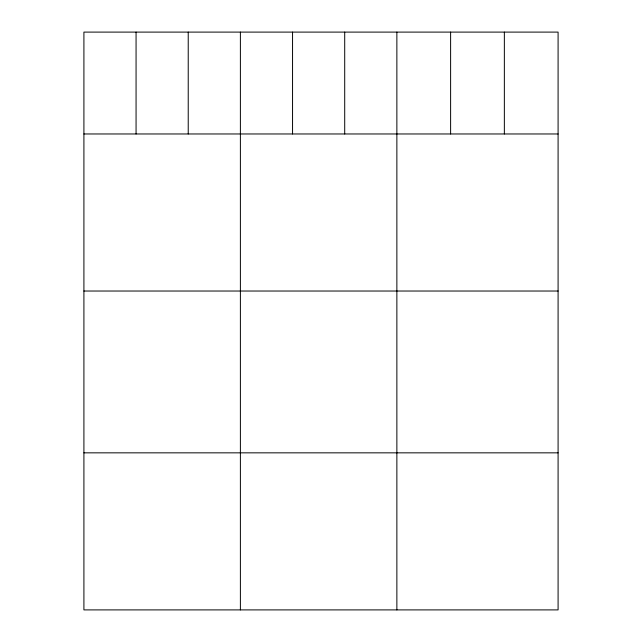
<?xml version="1.0" encoding="UTF-8"?>
<svg xmlns="http://www.w3.org/2000/svg" width="642" height="642" viewBox="0 0 642 642"><rect width="100%" height="100%" fill="white"/><g stroke="black" fill="none" stroke-linecap="round" stroke-linejoin="round"><path stroke-width="0.96" d="M558.091 133.969L558.091 609.9L83.909 609.9L83.909 32.1L558.091 32.1L558.091 133.969L83.909 133.969M83.909 291.027L558.091 291.027M83.909 452.843L558.091 452.843M504.355 32.1L504.355 133.969M450.612 32.1L450.612 133.969M396.868 32.1L396.868 609.9M344.706 32.1L344.706 133.969M292.551 32.1L292.551 133.969M240.389 32.1L240.389 609.9M188.226 32.1L188.226 133.969M136.064 32.1L136.064 133.969"/></g></svg>
